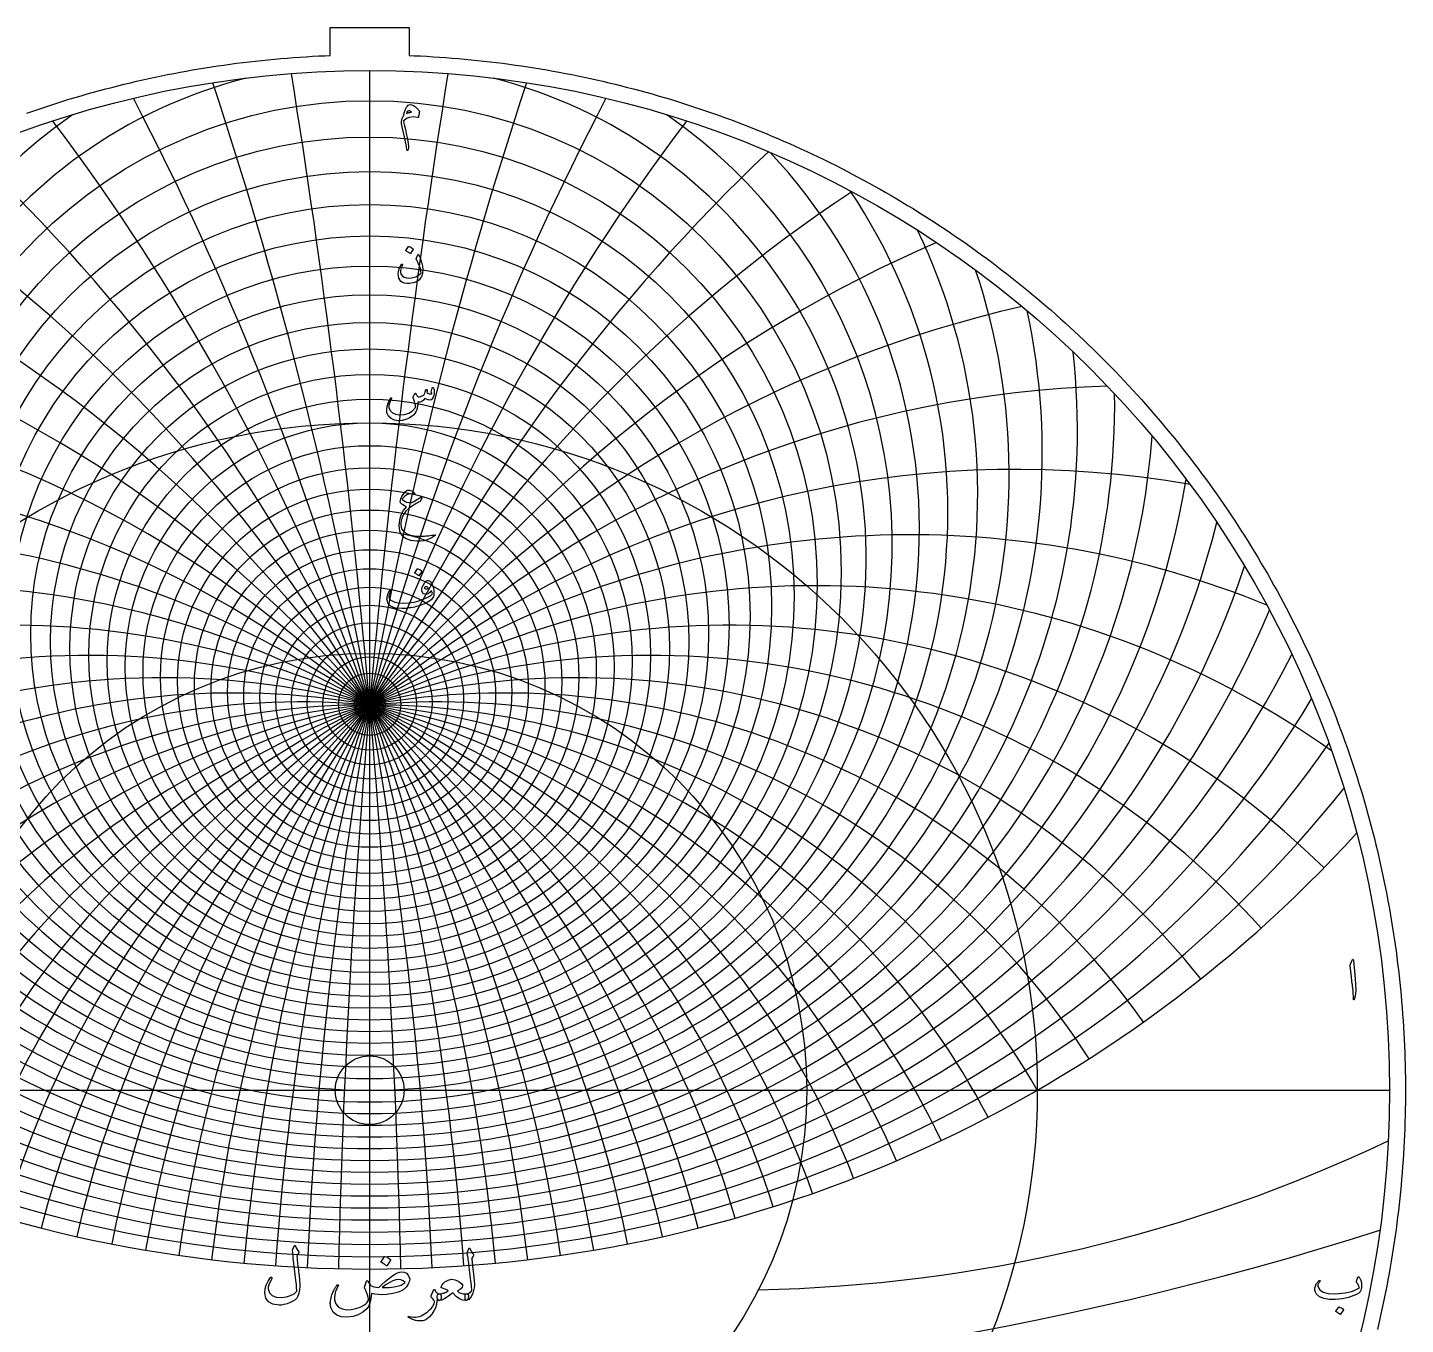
# Model space of a CAD drawing. Header units: millimetres. Extents: x -137 to 137, y -137 to 141.
# Drawn here: x -45.3 to 137.1, y -31 to 140.7 of the extents above; entities that cross this region are included whole.
import ezdxf

# ---------------------------------------------------------------- set-up
doc = ezdxf.new("R2010")
doc.units = ezdxf.units.MM
for name, color, linetype in [('CUT_INNER', 6, 'Continuous'), ('CUT_OUTER', 1, 'Continuous'), ('ENGRAVE', 7, 'Continuous'), ('ENGRAVE_FINE', 8, 'Continuous'), ('TEXT', 5, 'Continuous')]:
    doc.layers.add(name, color=color, linetype=linetype)

msp = doc.modelspace()

# ---------------------------------------------------------------- linework, layer by layer
at = {"layer": 'CUT_INNER'}
msp.add_circle((0, 0), 4.55, dxfattribs=at)
at = {"layer": 'CUT_OUTER'}
msp.add_lwpolyline([(-45.3947, 129.3667), (-44.6, 129.6428), (-43.8037, 129.914), (-43.0058, 130.1803), (-42.2062, 130.4417), (-41.405, 130.6983), (-40.6023, 130.9499), (-39.798, 131.1965), (-38.9923, 131.4382), (-38.185, 131.675), (-37.3764, 131.9068), (-36.5663, 132.1337), (-35.7549, 132.3556), (-34.9421, 132.5725), (-34.128, 132.7844), (-33.3126, 132.9913), (-32.4959, 133.1932), (-31.6781, 133.3901), (-30.859, 133.5819), (-30.0388, 133.7688), (-29.2174, 133.9506), (-28.395, 134.1273), (-27.5714, 134.299), (-26.7469, 134.4657), (-25.9213, 134.6272), (-25.0948, 134.7838), (-24.2673, 134.9352), (-23.4389, 135.0816), (-22.6096, 135.2228), (-21.7795, 135.359), (-20.9485, 135.4901), (-20.1167, 135.6161), (-19.2842, 135.737), (-18.451, 135.8528), (-17.6171, 135.9634), (-16.7825, 136.0689), (-15.9473, 136.1694), (-15.1115, 136.2646), (-14.2751, 136.3548), (-13.4381, 136.4398), (-12.6007, 136.5197), (-11.7628, 136.5945), (-10.9245, 136.6641), (-10.0857, 136.7285), (-9.2466, 136.7878), (-8.4071, 136.842), (-7.5673, 136.891), (-6.7272, 136.9349), (-5.8868, 136.9736), (-5.25, 136.999), (-5.25, 140.7), (5.25, 140.7), (5.25, 136.999), (5.8868, 136.9736), (6.7272, 136.9349), (7.5673, 136.891), (8.4071, 136.842), (9.2466, 136.7878), (10.0857, 136.7285), (10.9245, 136.6641), (11.7628, 136.5945), (12.6007, 136.5197), (13.4381, 136.4398), (14.2751, 136.3548), (15.1115, 136.2646), (15.9473, 136.1694), (16.7825, 136.0689), (17.6171, 135.9634), (18.451, 135.8528), (19.2842, 135.737), (20.1167, 135.6161), (20.9485, 135.4901), (21.7795, 135.359), (22.6096, 135.2228), (23.4389, 135.0816), (24.2673, 134.9352), (25.0948, 134.7838), (25.9213, 134.6272), (26.7469, 134.4657), (27.5714, 134.299), (28.395, 134.1273), (29.2174, 133.9506), (30.0388, 133.7688), (30.859, 133.5819), (31.6781, 133.3901), (32.4959, 133.1932), (33.3126, 132.9913), (34.128, 132.7844), (34.9421, 132.5725), (35.7549, 132.3556), (36.5663, 132.1337), (37.3764, 131.9068), (38.185, 131.675), (38.9923, 131.4382), (39.798, 131.1965), (40.6023, 130.9499), (41.405, 130.6983), (42.2062, 130.4417), (43.0058, 130.1803), (43.8037, 129.914), (44.6, 129.6428), (45.3947, 129.3667), (46.1876, 129.0857), (46.9788, 128.7999), (47.7682, 128.5092), (48.5558, 128.2137), (49.3416, 127.9133), (50.1255, 127.6082), (50.9076, 127.2982), (51.6877, 126.9834), (52.4659, 126.6639), (53.2421, 126.3396), (54.0163, 126.0105), (54.7885, 125.6767), (55.5586, 125.3382), (56.3266, 124.9949), (57.0925, 124.6469), (57.8562, 124.2943), (58.6178, 123.9369), (59.3772, 123.5749), (60.1343, 123.2083), (60.8891, 122.837), (61.6417, 122.4611), (62.392, 122.0805), (63.1399, 121.6954), (63.8854, 121.3057), (64.6285, 120.9114), (65.3692, 120.5126), (66.1074, 120.1092), (66.8431, 119.7013), (67.5763, 119.2889), (68.307, 118.872), (69.0351, 118.4507), (69.7606, 118.0249), (70.4835, 117.5946), (71.2037, 117.1599), (71.9212, 116.7208), (72.6361, 116.2773), (73.3482, 115.8294), (74.0575, 115.3772), (74.7641, 114.9206), (75.4678, 114.4597), (76.1687, 113.9945), (76.8667, 113.525), (77.5618, 113.0512), (78.254, 112.5732), (78.9433, 112.0909), (79.6296, 111.6044), (80.3129, 111.1137), (80.9932, 110.6188), (81.6704, 110.1198), (82.3445, 109.6166), (83.0156, 109.1092), (83.6835, 108.5978), (84.3483, 108.0823), (85.0098, 107.5627), (85.6682, 107.0391), (86.3234, 106.5114), (86.9753, 105.9797), (87.624, 105.4441), (88.2693, 104.9044), (88.9113, 104.3608), (89.55, 103.8133), (90.1853, 103.2619), (90.8172, 102.7066), (91.4457, 102.1474), (92.0707, 101.5844), (92.6923, 101.0176), (93.3104, 100.4469), (93.925, 99.8725), (94.536, 99.2943), (95.1435, 98.7123), (95.7474, 98.1267), (96.3477, 97.5374), (96.9443, 96.9443), (97.5374, 96.3477), (98.1267, 95.7474), (98.7123, 95.1435), (99.2943, 94.536), (99.8725, 93.925), (100.4469, 93.3104), (101.0176, 92.6923), (101.5844, 92.0707), (102.1474, 91.4457), (102.7066, 90.8172), (103.2619, 90.1853), (103.8133, 89.55), (104.3608, 88.9113), (104.9044, 88.2693), (105.4441, 87.624), (105.9797, 86.9753), (106.5114, 86.3234), (107.0391, 85.6682), (107.5627, 85.0098), (108.0823, 84.3483), (108.5978, 83.6835), (109.1092, 83.0156), (109.6166, 82.3445), (110.1198, 81.6704), (110.6188, 80.9932), (111.1137, 80.3129), (111.6044, 79.6296), (112.0909, 78.9433), (112.5732, 78.254), (113.0512, 77.5618), (113.525, 76.8667), (113.9945, 76.1687), (114.4597, 75.4678), (114.9206, 74.7641), (115.3772, 74.0575), (115.8294, 73.3482), (116.2773, 72.6361), (116.7208, 71.9212), (117.1599, 71.2037), (117.5946, 70.4835), (118.0249, 69.7606), (118.4507, 69.0351), (118.872, 68.307), (119.2889, 67.5763), (119.7013, 66.8431), (120.1092, 66.1074), (120.5126, 65.3692), (120.9114, 64.6285), (121.3057, 63.8854), (121.6954, 63.1399), (122.0805, 62.392), (122.4611, 61.6417), (122.837, 60.8891), (123.2083, 60.1343), (123.5749, 59.3772), (123.9369, 58.6178), (124.2943, 57.8562), (124.6469, 57.0925), (124.9949, 56.3266), (125.3382, 55.5586), (125.6767, 54.7885), (126.0105, 54.0163), (126.3396, 53.2421), (126.6639, 52.4659), (126.9834, 51.6877), (127.2982, 50.9076), (127.6082, 50.1255), (127.9133, 49.3416), (128.2137, 48.5558), (128.5092, 47.7682), (128.7999, 46.9788), (129.0857, 46.1876), (129.3667, 45.3947), (129.6428, 44.6), (129.914, 43.8037), (130.1803, 43.0058), (130.4417, 42.2062), (130.6983, 41.405), (130.9499, 40.6023), (131.1965, 39.798), (131.4382, 38.9923), (131.675, 38.185), (131.9068, 37.3764), (132.1337, 36.5663), (132.3556, 35.7549), (132.5725, 34.9421), (132.7844, 34.128), (132.9913, 33.3126), (133.1932, 32.4959), (133.3901, 31.6781), (133.5819, 30.859), (133.7688, 30.0388), (133.9506, 29.2174), (134.1273, 28.395), (134.299, 27.5714), (134.4657, 26.7469), (134.6272, 25.9213), (134.7838, 25.0948), (134.9352, 24.2673), (135.0816, 23.4389), (135.2228, 22.6096), (135.359, 21.7795), (135.4901, 20.9485), (135.6161, 20.1167), (135.737, 19.2842), (135.8528, 18.451), (135.9634, 17.6171), (136.0689, 16.7825), (136.1694, 15.9473), (136.2646, 15.1115), (136.3548, 14.2751), (136.4398, 13.4381), (136.5197, 12.6007), (136.5945, 11.7628), (136.6641, 10.9245), (136.7285, 10.0857), (136.7878, 9.2466), (136.842, 8.4071), (136.891, 7.5673), (136.9349, 6.7272), (136.9736, 5.8868), (137.0071, 5.0463), (137.0355, 4.2055), (137.0587, 3.3646), (137.0768, 2.5236), (137.0897, 1.6824), (137.0974, 0.8412), (137.1, 0), (137.0974, -0.8412), (137.0897, -1.6824), (137.0768, -2.5236), (137.0587, -3.3646), (137.0355, -4.2055), (137.0071, -5.0463), (136.9736, -5.8868), (136.9349, -6.7272), (136.891, -7.5673), (136.842, -8.4071), (136.7878, -9.2466), (136.7285, -10.0857), (136.6641, -10.9245), (136.5945, -11.7628), (136.5197, -12.6007), (136.4398, -13.4381), (136.3548, -14.2751), (136.2646, -15.1115), (136.1694, -15.9473), (136.0689, -16.7825), (135.9634, -17.6171), (135.8528, -18.451), (135.737, -19.2842), (135.6161, -20.1167), (135.4901, -20.9485), (135.359, -21.7795), (135.2228, -22.6096), (135.0816, -23.4389), (134.9352, -24.2673), (134.7838, -25.0948), (134.6272, -25.9213), (134.4657, -26.7469), (134.299, -27.5714), (134.1273, -28.395), (133.9506, -29.2174), (133.7688, -30.0388), (133.5819, -30.859), (133.3901, -31.6781)], dxfattribs=at)
at = {"layer": 'ENGRAVE'}
for points in [[(0, -135), (0, 135)], [(-135, 0), (135, 0)]]:
    msp.add_lwpolyline(points, dxfattribs=at)
for centre, radius in [((0, 0), 135), ((0, 66.9681), 59.2367), ((0, 60.4483), 44.8664), ((0, 0), 88.3696), ((0, 56.0241), 32.3455), ((0, 53.1574), 20.9935), ((0, 51.5422), 10.3348), ((0, 0), 57.8458), ((0, 51.0202), 1.8)]:
    msp.add_circle(centre, radius, dxfattribs=at)
for centre, radius, start, end in [((0, 76.5303), 76.5303, 146.229962, 33.770038), ((0, 90.8889), 98.6202, 179.238504, 0.761496), ((0, 113.6057), 129.1877, 202.791535, 337.208465), ((0, -51.0202), 102.0404, 30, 150), ((0, -51.0202), 102.0404, 30, 150), ((0, 153.0606), 176.7391, 222.338487, 317.661513), ((47.3805, 176.8265), 203.2774, 271.151349, 295.481604)]:
    msp.add_arc(centre, radius, start, end, dxfattribs=at)
at = {"layer": 'ENGRAVE_FINE'}
for centre, radius in [((0, 68.5963), 62.4169), ((0, 65.4591), 56.1711), ((0, 64.0604), 53.21), ((0, 62.7637), 50.3442), ((0, 61.5618), 47.5655), ((0, 59.4174), 42.2401), ((0, 58.4639), 39.6804), ((0, 57.5832), 37.1815), ((0, 56.7712), 34.7382), ((0, 55.3385), 29.999), ((0, 54.7116), 27.6943), ((0, 54.1407), 25.4277), ((0, 53.6233), 23.1952), ((0, 52.7411), 18.8192), ((0, 52.3727), 16.6691), ((0, 52.051), 14.5403), ((0, 51.7745), 12.4298), ((0, 51.3534), 8.2527), ((0, 51.2072), 6.1807), ((0, 51.1032), 4.1163), ((0, 51.0409), 2.0569)]:
    msp.add_circle(centre, radius, dxfattribs=at)
for centre, radius, start, end in [((0, 70.3542), 65.723, 104.436571, 75.563429), ((-578.6998, -51.0202), 587.6272, 2.6858226, 18.2901366), ((-578.6998, -51.0202), 587.6272, 2.6858226, 18.2901366), ((-1166.327, -51.0202), 1170.7822, 1.3405357, 9.1224998), ((-1166.327, -51.0202), 1170.7822, 1.3405357, 9.1224998), ((578.6998, -51.0202), 587.6272, 161.7098634, 177.3141774), ((578.6998, -51.0202), 587.6272, 161.7098634, 177.3141774), ((1166.327, -51.0202), 1170.7822, 170.8775002, 178.6594643), ((1166.327, -51.0202), 1170.7822, 170.8775002, 178.6594643), ((-380.8199, -51.0202), 394.2538, 4.040677, 27.549581), ((-380.8199, -51.0202), 394.2538, 4.040677, 27.549581), ((380.8199, -51.0202), 394.2538, 152.450419, 175.959323), ((380.8199, -51.0202), 394.2538, 152.450419, 175.959323), ((0, 72.2534), 69.1675, 124.671424, 55.328576), ((-280.3537, -51.0202), 298.3461, 5.410047, 36.950622), ((-280.3537, -51.0202), 298.3461, 5.410047, 36.950622), ((280.3537, -51.0202), 298.3461, 143.049378, 174.589953), ((280.3537, -51.0202), 298.3461, 143.049378, 174.589953), ((0, 74.3071), 72.7646, 136.755025, 43.244975), ((-218.8263, -51.0202), 241.4481, 6.799082, 46.547844), ((-218.8263, -51.0202), 241.4481, 6.799082, 46.547844), ((218.8263, -51.0202), 241.4481, 133.452156, 173.200918), ((218.8263, -51.0202), 241.4481, 133.452156, 173.200918), ((-176.7391, -51.0202), 204.0808, 8.213211, 56.402398), ((-176.7391, -51.0202), 204.0808, 8.213211, 56.402398), ((176.7391, -51.0202), 204.0808, 123.597602, 171.786789), ((176.7391, -51.0202), 204.0808, 123.597602, 171.786789), ((0, 78.9402), 80.4827, 154.271854, 25.728146), ((-145.7288, -51.0202), 177.902, 9.658225, 66.583799), ((-145.7288, -51.0202), 177.902, 9.658225, 66.583799), ((145.7288, -51.0202), 177.902, 113.416201, 170.341775), ((145.7288, -51.0202), 177.902, 113.416201, 170.341775), ((0, 81.5565), 84.6425, 161.375733, 18.624267), ((0, 84.4019), 89.0331, 167.806282, 12.193718), ((-121.607, -51.0202), 158.7467, 11.140372, 77.171494), ((-121.607, -51.0202), 158.7467, 11.140372, 77.171494), ((121.607, -51.0202), 158.7467, 102.828506, 168.859628), ((121.607, -51.0202), 158.7467, 102.828506, 168.859628), ((0, 87.5025), 93.6819, 173.724864, 6.275136), ((-102.0404, -51.0202), 144.3069, 12.666469, 88.255629), ((-102.0404, -51.0202), 144.3069, 12.666469, 88.255629), ((102.0404, -51.0202), 144.3069, 91.744371, 167.333531), ((102.0404, -51.0202), 144.3069, 91.744371, 167.333531), ((0, 94.5966), 103.8847, 184.422486, 355.577514), ((-85.6221, -51.0202), 133.2043, 14.244026, 99.935714), ((-85.6221, -51.0202), 133.2043, 14.244026, 99.935714), ((85.6221, -51.0202), 133.2043, 80.064286, 165.755974), ((85.6221, -51.0202), 133.2043, 80.064286, 165.755974), ((0, 98.6676), 109.518, 189.332121, 350.667879), ((0, 103.1514), 115.5709, 194.009431, 345.990569), ((-71.4495, -51.0202), 124.5683, 15.881395, 112.31457), ((-71.4495, -51.0202), 124.5683, 15.881395, 112.31457), ((71.4495, -51.0202), 124.5683, 67.68543, 164.118605), ((71.4495, -51.0202), 124.5683, 67.68543, 164.118605), ((0, 108.1071), 122.1035, 198.487195, 341.512805), ((-58.913, -51.0202), 117.8261, 17.587954, 125.482575), ((-58.913, -51.0202), 117.8261, 17.587954, 125.482575), ((58.913, -51.0202), 117.8261, 54.517425, 162.412046), ((58.913, -51.0202), 117.8261, 54.517425, 162.412046), ((-47.5822, -51.0202), 112.5891, 19.374317, 134.377147), ((-47.5822, -51.0202), 112.5891, 19.374317, 134.377147), ((47.5822, -51.0202), 112.5891, 45.622853, 160.625683), ((47.5822, -51.0202), 112.5891, 45.622853, 160.625683), ((0, 119.7333), 136.9106, 206.943641, 333.056359), ((-37.1397, -51.0202), 108.5891, 21.252599, 138.119191), ((-37.1397, -51.0202), 108.5891, 21.252599, 138.119191), ((37.1397, -51.0202), 108.5891, 41.880809, 158.747401), ((37.1397, -51.0202), 108.5891, 41.880809, 158.747401), ((-27.3416, -51.0202), 105.64, 23.236738, 141.501782), ((-27.3416, -51.0202), 105.64, 23.236738, 141.501782), ((27.3416, -51.0202), 105.64, 38.498218, 156.763262), ((27.3416, -51.0202), 105.64, 38.498218, 156.763262), ((0, 126.595), 145.3786, 210.960954, 329.039046), ((-17.9925, -51.0202), 103.6145, 25.342886, 144.580376), ((-17.9925, -51.0202), 103.6145, 25.342886, 144.580376), ((-8.9274, -51.0202), 102.4302, 27.58991, 147.400552), ((-8.9274, -51.0202), 102.4302, 27.58991, 147.400552), ((8.9274, -51.0202), 102.4302, 32.599448, 152.41009), ((8.9274, -51.0202), 102.4302, 32.599448, 152.41009), ((17.9925, -51.0202), 103.6145, 35.419624, 154.657114), ((17.9925, -51.0202), 103.6145, 35.419624, 154.657114), ((0, 134.3211), 154.7228, 214.858011, 325.141989), ((0, 143.0742), 165.1072, 218.647053, 321.352947), ((0, 400.7178), 440.0625, 252.309853, 287.690147)]:
    msp.add_arc(centre, radius, start, end, dxfattribs=at)
at = {"layer": 'TEXT'}
for points in [[(4.5145, 129.0693), (4.5342, 129.1852), (4.5572, 129.3007), (4.5832, 129.4157), (4.6125, 129.5302), (4.6458, 129.6434), (4.6842, 129.7543), (4.7275, 129.863), (4.7758, 129.9693), (4.8829, 130.1621), (4.9935, 130.3123), (5.1079, 130.4198), (5.2258, 130.4847), (5.4054, 130.516), (5.6032, 130.4792), (5.8192, 130.3744), (6.0532, 130.2016), (6.1176, 130.1463), (6.1802, 130.0891), (6.241, 130.0301), (6.3, 129.9693), (6.3576, 129.9067), (6.4143, 129.8423), (6.4701, 129.7761), (6.525, 129.7081), (6.5531, 129.6686), (6.5722, 129.63), (6.5822, 129.5924), (6.5831, 129.5556), (6.5586, 129.4075), (6.5359, 129.2753), (6.515, 129.1589), (6.496, 129.0585), (6.4792, 128.9752), (6.4651, 128.9106), (6.4538, 128.8645), (6.4452, 128.8371), (6.4238, 128.8035), (6.3962, 128.7826), (6.3621, 128.7745), (6.3218, 128.779), (5.7597, 128.858), (5.2712, 128.8117), (4.8561, 128.6402), (4.5145, 128.3435), (4.4905, 128.3072), (4.4764, 128.271), (4.4723, 128.2347), (4.4782, 128.1984), (4.6061, 127.7094), (4.7286, 127.2004), (4.8457, 126.6715), (4.9573, 126.1226), (5.0834, 125.3841), (5.1351, 124.8524), (5.1124, 124.5276), (5.0153, 124.4097), (4.9759, 124.4187), (4.9446, 124.4532), (4.9214, 124.5131), (4.9065, 124.5984), (4.8888, 124.7762), (4.8647, 124.9613), (4.8343, 125.1536), (4.7976, 125.3532), (4.7554, 125.5596), (4.7087, 125.7724), (4.6574, 125.9915), (4.6016, 126.2169), (4.4152, 126.9731), (4.2913, 127.5724), (4.2301, 128.0147), (4.2315, 128.3), (4.2521, 128.4327), (4.2777, 128.5549), (4.3083, 128.6667), (4.344, 128.7681), (4.3832, 128.8591), (4.4247, 128.9396), (4.4685, 129.0097), (4.5145, 129.0693)], [(4.8919, 129.3379), (4.9591, 129.3658), (5.0298, 129.3914), (5.1042, 129.4148), (5.1823, 129.4359), (5.2635, 129.4547), (5.3474, 129.4713), (5.434, 129.4855), (5.5234, 129.4976), (5.3977, 129.5933), (5.2893, 129.6554), (5.1981, 129.684), (5.1242, 129.679), (5.0362, 129.6359), (4.9681, 129.5647), (4.9201, 129.4654), (4.8919, 129.3379)], [(5.1605, 111.6922), (5.1696, 111.7012), (5.1823, 111.7067), (5.1986, 111.7085), (5.2185, 111.7067), (5.3596, 111.6495), (5.4925, 111.5797), (5.6173, 111.4971), (5.7339, 111.4018), (5.7452, 111.3873), (5.7502, 111.3728), (5.7488, 111.3583), (5.7411, 111.3438), (5.4, 110.7922), (5.3873, 110.779), (5.371, 110.7758), (5.351, 110.7826), (5.3274, 110.7994), (5.307, 110.8139), (5.2748, 110.8357), (5.2308, 110.8648), (5.175, 110.901), (5.1065, 110.9446), (5.0244, 110.9954), (4.9287, 111.0535), (4.8194, 111.1188), (4.8048, 111.1297), (4.7976, 111.1406), (4.7976, 111.1514), (4.8048, 111.1623)], [(6.5032, 110.6035), (6.564, 110.481), (6.623, 110.3531), (6.6801, 110.2197), (6.7355, 110.0809), (6.7881, 109.9357), (6.8371, 109.7833), (6.8825, 109.6236), (6.9242, 109.4567), (6.96, 109.2904), (6.9877, 109.1255), (7.0072, 108.962), (7.0185, 108.7998), (7.0217, 108.6386), (7.0167, 108.4778), (7.0036, 108.3174), (6.9823, 108.1575), (6.9469, 107.9897), (6.8988, 107.8345), (6.838, 107.6921), (6.7645, 107.5623), (6.5146, 107.267), (6.1857, 107.0416), (5.7779, 106.886), (5.2911, 106.8002), (4.9391, 106.7916), (4.6306, 106.8383), (4.3657, 106.9404), (4.1444, 107.0978), (3.9779, 107.3001), (3.8631, 107.5369), (3.8001, 107.8082), (3.7887, 108.1139), (3.83, 108.4378), (3.9175, 108.749), (4.0514, 109.0475), (4.2315, 109.3333), (4.26, 109.366), (4.2877, 109.3841), (4.3145, 109.3877), (4.3403, 109.3768), (4.3644, 109.3542), (4.3712, 109.3224), (4.3607, 109.2816), (4.3331, 109.2317), (4.1534, 108.872), (4.0645, 108.5476), (4.0663, 108.2587), (4.1589, 108.0051), (4.3281, 107.8018), (4.5671, 107.6567), (4.8761, 107.5696), (5.2548, 107.5406), (5.7126, 107.5855), (6.1204, 107.7057), (6.4783, 107.9012), (6.7863, 108.172), (6.7926, 108.1815), (6.7972, 108.1956), (6.7999, 108.2142), (6.8008, 108.2373), (6.7904, 108.4192), (6.7518, 108.6311), (6.6851, 108.8729), (6.5903, 109.1446), (6.5368, 109.2814), (6.4851, 109.4086), (6.4352, 109.5263), (6.3871, 109.6345), (6.3404, 109.7327), (6.2946, 109.8205), (6.2496, 109.8978), (6.2056, 109.9648), (6.1848, 109.9997), (6.173, 110.0319), (6.1703, 110.0614), (6.1766, 110.0881), (6.3944, 110.6252), (6.4148, 110.6565), (6.4397, 110.6633), (6.4692, 110.6456), (6.5032, 110.6035)], [(8.2815, 92.9542), (8.2942, 92.986), (8.3105, 93.0087), (8.3304, 93.0223), (8.354, 93.0268), (8.3844, 93.0232), (8.4103, 93.0123), (8.4316, 92.9942), (8.4484, 92.9688), (8.4897, 92.878), (8.5192, 92.7655), (8.5368, 92.6313), (8.5427, 92.4752), (8.5269, 92.2203), (8.4792, 91.978), (8.3998, 91.7485), (8.2887, 91.5317), (8.2506, 91.4795), (8.2089, 91.4391), (8.1635, 91.4105), (8.1145, 91.3938), (7.9371, 91.3824), (7.7462, 91.4137), (7.5416, 91.4877), (7.3234, 91.6042), (7.1397, 91.3525), (6.9224, 91.1851), (6.6715, 91.1021), (6.3871, 91.1034), (6.3778, 90.9503), (6.3644, 90.8031), (6.347, 90.6618), (6.3254, 90.5264), (6.2998, 90.396), (6.2701, 90.2697), (6.2363, 90.1474), (6.1984, 90.0292), (6.1104, 89.816), (5.9915, 89.6192), (5.8418, 89.4386), (5.6613, 89.2744), (5.239, 88.9932), (4.7921, 88.7954), (4.3208, 88.6811), (3.825, 88.6502), (3.2666, 88.726), (2.8252, 88.9242), (2.5009, 89.2449), (2.2935, 89.6881), (2.2654, 89.8478), (2.2609, 90.0365), (2.2799, 90.2542), (2.3226, 90.501), (2.3911, 90.7714), (2.4877, 91.0526), (2.6124, 91.3448), (2.7653, 91.6478), (2.7776, 91.6668), (2.7925, 91.6805), (2.8102, 91.6886), (2.8306, 91.6913), (2.8511, 91.6895), (2.8688, 91.6841), (2.8837, 91.675), (2.896, 91.6623), (2.9041, 91.6437), (2.9069, 91.6242), (2.9041, 91.6038), (2.896, 91.5825), (2.7018, 91.1792), (2.5766, 90.8476), (2.5204, 90.5877), (2.5331, 90.3994), (2.7163, 89.9843), (3.0048, 89.6827), (3.3986, 89.4944), (3.8976, 89.4196), (4.5953, 89.464), (5.1859, 89.6409), (5.6695, 89.9503), (6.046, 90.3922), (6.0446, 90.6834), (5.997, 90.9909), (5.9031, 91.3148), (5.7629, 91.6551), (5.7452, 91.6895), (5.7357, 91.7204), (5.7343, 91.7476), (5.7411, 91.7712), (5.7801, 91.8522), (5.8173, 91.9281), (5.8527, 91.9991), (5.8863, 92.0651), (5.918, 92.1252), (5.948, 92.1785), (5.9761, 92.225), (6.0024, 92.2647), (6.0174, 92.2815), (6.0333, 92.2883), (6.0501, 92.2851), (6.0677, 92.272), (6.0768, 92.262), (6.0895, 92.2466), (6.1058, 92.2257), (6.1258, 92.1994), (6.1485, 92.1677), (6.173, 92.1305), (6.1993, 92.0878), (6.2274, 92.0397), (6.2846, 91.9472), (6.3327, 91.8801), (6.3717, 91.8383), (6.4016, 91.822), (6.5903, 91.8061), (6.779, 91.8383), (6.9677, 91.9186), (7.1565, 92.047), (7.2249, 92.1323), (7.2925, 92.272), (7.3592, 92.4661), (7.425, 92.7147), (7.4314, 92.7383), (7.4431, 92.7583), (7.4604, 92.7746), (7.4831, 92.7873), (7.5044, 92.7955), (7.5248, 92.7982), (7.5443, 92.7955), (7.5629, 92.7873), (7.5906, 92.7419), (7.601, 92.6567), (7.5942, 92.5315), (7.5702, 92.3663), (7.7167, 92.2765), (7.8732, 92.2176), (8.0397, 92.1894), (8.2161, 92.1922), (8.2139, 92.2452), (8.2071, 92.2883), (8.1957, 92.3214), (8.1798, 92.3446), (8.1617, 92.3663), (8.1508, 92.3881), (8.1472, 92.4099), (8.1508, 92.4317)], [(5.0153, 79.4323), (5.1292, 79.4632), (5.253, 79.4614), (5.3868, 79.4269), (5.5306, 79.3597), (5.6039, 79.316), (5.6713, 79.2717), (5.7327, 79.2271), (5.7883, 79.1819), (5.838, 79.1368), (5.8818, 79.0921), (5.9196, 79.0479), (5.9516, 79.0041), (5.9729, 78.9615), (5.9643, 78.9351), (5.9258, 78.9252), (5.8573, 78.9315), (5.4231, 78.9606), (5.0208, 78.8662), (4.6502, 78.6485), (4.3113, 78.3073), (4.3018, 78.2851), (4.3022, 78.262), (4.3127, 78.2379), (4.3331, 78.213), (4.598, 78.0143), (4.8847, 77.8827), (5.1931, 77.8183), (5.5234, 77.821), (5.5828, 77.8328), (5.6595, 77.861), (5.7534, 77.9054), (5.8645, 77.9662), (6.0668, 78.0896), (6.2456, 78.1985), (6.4007, 78.2928), (6.5323, 78.3726), (6.6402, 78.438), (6.7246, 78.4888), (6.7854, 78.5251), (6.8226, 78.5468), (6.8757, 78.5636), (6.9042, 78.5487), (6.9083, 78.5019), (6.8879, 78.4235), (6.8094, 78.2175), (6.7409, 78.0642), (6.6824, 77.9635), (6.6339, 77.9154), (6.4844, 77.8444), (6.3263, 77.7621), (6.1596, 77.6684), (5.9843, 77.5634), (5.8003, 77.447), (5.6078, 77.3193), (5.4066, 77.1803), (5.1968, 77.0299), (4.7758, 76.6566), (4.4565, 76.2188), (4.2387, 75.7166), (4.1226, 75.1501), (4.1171, 74.8416), (4.1661, 74.5549), (4.2696, 74.29), (4.4274, 74.0468), (4.8216, 73.7211), (5.4018, 73.4989), (6.168, 73.38), (7.1202, 73.3646), (7.2674, 73.3737), (7.4259, 73.3864), (7.5958, 73.4027), (7.777, 73.4226), (7.9691, 73.4467), (8.1717, 73.4753), (8.3847, 73.5084), (8.6081, 73.546), (8.6466, 73.5501), (8.6752, 73.5478), (8.6938, 73.5392), (8.7024, 73.5243), (8.6666, 73.4508), (8.5228, 73.3392), (8.271, 73.1895), (7.9113, 73.0017), (7.6926, 72.8987), (7.5012, 72.822), (7.337, 72.7717), (7.2, 72.7476), (6.6901, 72.7095), (6.2274, 72.7041), (5.8119, 72.7313), (5.4435, 72.7912), (4.7486, 73.0502), (4.2605, 73.4644), (3.9792, 74.0337), (3.9048, 74.7581), (3.9874, 75.5189), (4.177, 76.1898), (4.4737, 76.7709), (4.8774, 77.2622), (4.6152, 77.3792), (4.402, 77.4981), (4.2378, 77.6187), (4.1226, 77.7412), (4.0913, 77.7906), (4.07, 77.8446), (4.0586, 77.9031), (4.0573, 77.9662), (4.0822, 78.1359), (4.1208, 78.2964), (4.1729, 78.448), (4.2387, 78.5904), (4.4124, 78.8771), (4.5998, 79.113), (4.8008, 79.2981), (5.0153, 79.4323)], [(7.6101, 67.4851), (7.7548, 67.4955), (7.8986, 67.4397), (8.0415, 67.3177), (8.1835, 67.1295), (8.31, 66.8845), (8.4067, 66.5924), (8.4733, 66.253), (8.5101, 65.8666), (8.5142, 65.7264), (8.5046, 65.5962), (8.4815, 65.476), (8.4448, 65.3657), (8.315, 65.1457), (8.1218, 64.9357), (7.865, 64.7357), (7.5448, 64.5456), (7.364, 64.4574), (7.1773, 64.3741), (6.9848, 64.2959), (6.7863, 64.2226), (6.5815, 64.1543), (6.3699, 64.0911), (6.1514, 64.0328), (5.9262, 63.9795), (5.7001, 63.9316), (5.4789, 63.8896), (5.2628, 63.8536), (5.0516, 63.8234), (4.845, 63.7996), (4.6424, 63.7826), (4.444, 63.7724), (4.2496, 63.769), (3.439, 63.8348), (2.8433, 64.0466), (2.4628, 64.4045), (2.2972, 64.9085), (2.2922, 65.0255), (2.299, 65.1589), (2.3176, 65.3086), (2.348, 65.4746), (2.3974, 65.657), (2.4659, 65.8339), (2.5535, 66.0054), (2.6601, 66.1714), (2.676, 66.1904), (2.6946, 66.2041), (2.7159, 66.2122), (2.7399, 66.2149), (2.7631, 66.2118), (2.7817, 66.2022), (2.7957, 66.1864), (2.8052, 66.1641), (2.8098, 66.1396), (2.8089, 66.117), (2.8025, 66.0961), (2.7907, 66.077), (2.5948, 65.6915), (2.5294, 65.3621), (2.5948, 65.089), (2.7907, 64.8722), (3.223, 64.6463), (3.7651, 64.5129), (4.417, 64.4721), (5.1786, 64.5238), (5.5127, 64.5719), (5.8473, 64.6363), (6.1823, 64.7171), (6.5177, 64.8141), (6.8532, 64.9275), (7.1882, 65.0573), (7.5228, 65.2033), (7.8569, 65.3657), (8.0347, 65.4678), (8.169, 65.578), (8.2597, 65.6964), (8.3069, 65.823), (8.2815, 65.9101), (8.2415, 65.9899), (8.1871, 66.0625), (8.1181, 66.1278), (8.11, 66.131), (8.1, 66.126), (8.0882, 66.1129), (8.0746, 66.0916), (7.9703, 65.9237), (7.8532, 65.7976), (7.7235, 65.7132), (7.581, 65.6706), (7.3207, 65.667), (7.1202, 65.7432), (6.9795, 65.8992), (6.8988, 66.1351), (6.9002, 66.3433), (6.9696, 66.5978), (7.107, 66.8986), (7.3125, 67.2456), (7.3774, 67.3313), (7.4486, 67.3998), (7.5262, 67.4511), (7.6101, 67.4851)], [(6.3254, 69.0383), (6.3345, 69.0474), (6.3472, 69.0528), (6.3635, 69.0547), (6.3835, 69.0528), (6.5245, 68.9957), (6.6575, 68.9258), (6.7822, 68.8433), (6.8988, 68.748), (6.9101, 68.7335), (6.9151, 68.719), (6.9138, 68.7045), (6.906, 68.6899), (6.5649, 68.1383), (6.5522, 68.1252), (6.5359, 68.122), (6.5159, 68.1288), (6.4923, 68.1456), (6.4719, 68.1601), (6.4397, 68.1819), (6.3957, 68.2109), (6.3399, 68.2472), (6.2714, 68.2907), (6.1893, 68.3416), (6.0936, 68.3996), (5.9843, 68.4649), (5.9698, 68.4758), (5.9625, 68.4867), (5.9625, 68.4976), (5.9698, 68.5085)], [(7.6899, 66.4617), (7.7167, 66.4944), (7.7244, 66.527), (7.7131, 66.5597), (7.6827, 66.5924), (7.5593, 66.6713), (7.4504, 66.6903), (7.356, 66.6495), (7.2762, 66.5488), (7.2658, 66.518), (7.2635, 66.4907), (7.2694, 66.4672), (7.2835, 66.4472), (7.3851, 66.3828), (7.4867, 66.3637), (7.5883, 66.39), (7.6899, 66.4617)], [(130.0072, 17.1555), (130.0812, 17.2987), (130.1407, 17.349), (130.1857, 17.3064), (130.2162, 17.171), (130.3943, 15.2742), (130.5002, 14.11), (130.5239, 13.18), (130.4654, 12.4842), (130.3246, 12.0226), (130.2989, 11.9848), (130.2762, 11.9645), (130.2564, 11.9616), (130.2394, 11.9761), (130.2259, 11.9989), (130.2162, 12.0284), (130.2104, 12.0647), (130.2085, 12.1077), (130.2085, 12.4431), (130.193, 12.7987), (130.162, 13.1747), (130.1156, 13.571), (130.1054, 13.6745), (130.0749, 13.9542), (130.0241, 14.41), (129.953, 15.0419), (129.7827, 16.4432), (129.7788, 16.5177), (129.7827, 16.5864), (129.7943, 16.6494), (129.8136, 16.7064)], [(-9.9919, -20.6306), (-9.975, -20.601), (-9.9532, -20.5798), (-9.9266, -20.5671), (-9.8952, -20.5629), (-9.8637, -20.5683), (-9.8371, -20.5846), (-9.8153, -20.6119), (-9.7984, -20.65), (-9.7083, -20.8719), (-9.6121, -21.0637), (-9.5099, -21.2252), (-9.4016, -21.3564), (-9.3696, -21.4036), (-9.3605, -21.458), (-9.3744, -21.5197), (-9.4113, -21.5887), (-9.4349, -21.6219), (-9.4573, -21.654), (-9.4784, -21.6848), (-9.4984, -21.7145), (-9.5171, -21.7423), (-9.5347, -21.7677), (-9.551, -21.7907), (-9.5661, -21.8112), (-9.5915, -21.8487), (-9.6097, -21.8935), (-9.6206, -21.9455), (-9.6242, -22.0048), (-9.6127, -22.172), (-9.5976, -22.3544), (-9.5788, -22.5519), (-9.5565, -22.7645), (-9.531, -22.9922), (-9.5032, -23.235), (-9.473, -23.493), (-9.4403, -23.7661), (-9.4037, -24.0386), (-9.3714, -24.2947), (-9.3432, -24.5345), (-9.3194, -24.758), (-9.2991, -24.9658), (-9.2819, -25.1584), (-9.2676, -25.3359), (-9.2565, -25.4983), (-9.2437, -25.9792), (-9.2831, -26.4346), (-9.3744, -26.8647), (-9.5177, -27.2693), (-9.6575, -27.507), (-9.8734, -27.7266), (-10.1655, -27.928), (-10.5339, -28.1112), (-10.9331, -28.2631), (-11.3081, -28.3701), (-11.6589, -28.4324), (-11.9855, -28.45), (-12.8032, -28.3375), (-13.3887, -28.029), (-13.7419, -27.5246), (-13.8629, -26.8242), (-13.8206, -26.3022), (-13.6839, -25.7911), (-13.4528, -25.2909), (-13.1274, -24.8016), (-13.1026, -24.7731), (-13.0766, -24.7556), (-13.0494, -24.7489), (-13.021, -24.7532), (-12.9907, -24.7647), (-12.9677, -24.7798), (-12.952, -24.7985), (-12.9435, -24.8209), (-12.9375, -24.8542), (-12.9387, -24.8862), (-12.9472, -24.9171), (-12.9629, -24.9467), (-13.1849, -25.3792), (-13.3379, -25.7475), (-13.422, -26.0518), (-13.4371, -26.2919), (-13.2756, -26.809), (-12.9266, -27.1701), (-12.3901, -27.3752), (-11.6661, -27.4242), (-11.0135, -27.3534), (-10.4589, -27.1895), (-10.0022, -26.9324), (-9.6435, -26.5822), (-9.6511, -26.4132), (-9.6641, -26.2157), (-9.6826, -25.9898), (-9.7065, -25.7354), (-9.7364, -25.4521), (-9.773, -25.1391), (-9.8162, -24.7964), (-9.8661, -24.4242), (-9.9133, -24.0401), (-9.9581, -23.6621), (-10.0004, -23.2901), (-10.0403, -22.9242), (-10.0772, -22.5643), (-10.1105, -22.2104), (-10.1401, -21.8627), (-10.1661, -21.5209), (-10.2048, -21.1919), (-10.203, -21.1544), (-10.1976, -21.1193), (-10.1885, -21.0867), (-10.1758, -21.0564)], [(12.9339, -21.4435), (12.9992, -21.2856), (13.05, -21.1604), (13.0863, -21.0679), (13.1081, -21.008), (13.125, -20.9699), (13.1468, -20.9427), (13.1734, -20.9264), (13.2048, -20.9209), (13.2405, -20.927), (13.2702, -20.9451), (13.2938, -20.9754), (13.3113, -21.0177), (13.3917, -21.2252), (13.4879, -21.4121), (13.5998, -21.5784), (13.7274, -21.7242), (13.7631, -21.7707), (13.7734, -21.8233), (13.7583, -21.882), (13.7177, -21.9467), (13.5048, -22.2467), (13.5194, -22.381), (13.5339, -22.5129), (13.5484, -22.6423), (13.5629, -22.7693), (13.5774, -22.8939), (13.5919, -23.0161), (13.6065, -23.1358), (13.621, -23.2532), (13.7546, -24.3395), (13.8363, -25.1887), (13.8659, -25.8008), (13.8435, -26.1758), (13.6609, -26.8562), (13.4226, -27.3588), (13.1286, -27.6836), (12.779, -27.8306), (12.7694, -27.8306), (12.7597, -27.8306), (12.75, -27.8306), (12.7403, -27.8306), (12.6829, -27.7762), (12.646, -27.6516), (12.6296, -27.4568), (12.6339, -27.1919), (12.6429, -27.0939), (12.6702, -27.0225), (12.7155, -26.9778), (12.779, -26.9596), (13.0246, -26.9106), (13.229, -26.8217), (13.3923, -26.6929), (13.5145, -26.5242), (13.5064, -26.3215), (13.4915, -26.0911), (13.4701, -25.8328), (13.4419, -25.5467), (13.4078, -25.234), (13.3681, -24.8959), (13.3231, -24.5324), (13.2726, -24.1435), (13.226, -23.7612), (13.1831, -23.4177), (13.1438, -23.1129), (13.1081, -22.8467), (13.0772, -22.6193), (13.0524, -22.4306), (13.0337, -22.2806), (13.021, -22.1693), (12.9242, -21.6177), (12.9212, -21.5633), (12.9218, -21.5161), (12.926, -21.4762), (12.9339, -21.4435)], [(1.979, -22.0145), (1.9911, -22.0024), (2.0081, -21.9951), (2.0298, -21.9927), (2.0565, -21.9951), (2.2446, -22.0713), (2.4218, -22.1645), (2.5881, -22.2746), (2.7435, -22.4016), (2.7587, -22.4209), (2.7653, -22.4403), (2.7635, -22.4596), (2.7532, -22.479), (2.2984, -23.2145), (2.2815, -23.232), (2.2597, -23.2362), (2.2331, -23.2272), (2.2016, -23.2048), (2.1744, -23.1854), (2.1315, -23.1564), (2.0728, -23.1177), (1.9984, -23.0693), (1.9071, -23.0112), (1.7976, -22.9435), (1.67, -22.8661), (1.5242, -22.779), (1.5048, -22.7645), (1.4952, -22.75), (1.4952, -22.7354), (1.5048, -22.7209)], [(4.2435, -24.0274), (4.581, -24.077), (4.8677, -24.2354), (5.1036, -24.5028), (5.2887, -24.879), (5.3093, -25.0229), (5.2935, -25.1838), (5.2415, -25.3617), (5.1532, -25.5564), (5.0516, -25.7439), (4.9597, -25.9), (4.8774, -26.0246), (4.8048, -26.1177), (4.3815, -26.4661), (3.8081, -26.7371), (3.0847, -26.9306), (2.2113, -27.0467), (1.6857, -27.0721), (1.1831, -27.0612), (0.7034, -27.0141), (0.2468, -26.9306), (0.1391, -27.6401), (0, -28.2104), (-0.1706, -28.6417), (-0.3726, -28.9338), (-0.9024, -29.3844), (-1.5048, -29.7201), (-2.1798, -29.9409), (-2.9274, -30.0467), (-3.7143, -30.0098), (-4.3427, -29.783), (-4.8127, -29.3663), (-5.1242, -28.7596), (-5.1508, -28.6656), (-5.1726, -28.5673), (-5.1895, -28.4648), (-5.2016, -28.358), (-5.2077, -28.2476), (-5.2065, -28.1342), (-5.198, -28.0178), (-5.1823, -27.8983), (-5.1484, -27.687), (-5.1048, -27.4786), (-5.0516, -27.2732), (-4.9887, -27.0709), (-4.9167, -26.8722), (-4.8363, -26.6778), (-4.7474, -26.4876), (-4.65, -26.3016), (-4.6068, -26.226), (-4.5641, -26.154), (-4.5221, -26.0856), (-4.4806, -26.0209), (-4.4404, -25.9598), (-4.402, -25.9024), (-4.3654, -25.8485), (-4.3306, -25.7983), (-4.3058, -25.7699), (-4.2798, -25.7524), (-4.2526, -25.7457), (-4.2242, -25.75), (-4.194, -25.7614), (-4.171, -25.7766), (-4.1552, -25.7953), (-4.1468, -25.8177), (-4.1444, -25.8431), (-4.1468, -25.8709), (-4.154, -25.9012), (-4.1661, -25.9338), (-4.2369, -26.0409), (-4.304, -26.1588), (-4.3675, -26.2877), (-4.4274, -26.4274), (-4.5532, -26.7848), (-4.6306, -27.1217), (-4.6597, -27.4381), (-4.6403, -27.7338), (-4.4595, -28.2957), (-4.1298, -28.704), (-3.6514, -28.9586), (-3.0242, -29.0596), (-2.4181, -29.0312), (-1.829, -28.9169), (-1.2569, -28.7167), (-0.7016, -28.4306), (-0.5341, -28.3114), (-0.3895, -28.1669), (-0.2679, -27.9969), (-0.1694, -27.8016), (-0.1579, -27.7744), (-0.1524, -27.7411), (-0.153, -27.7018), (-0.1597, -27.6564), (-0.245, -27.2233), (-0.3556, -26.8435), (-0.4917, -26.5169), (-0.6532, -26.2435), (-0.6853, -26.1933), (-0.704, -26.1492), (-0.7095, -26.111), (-0.7016, -26.079), (-0.4016, -25.2854), (-0.3587, -25.2256), (-0.3169, -25.2008), (-0.2764, -25.211), (-0.2371, -25.2564), (0.121, -25.8661), (0.3127, -25.9568), (0.5589, -26.0258), (0.8595, -26.0729), (1.2145, -26.0983), (1.6361, -25.6877), (2.0589, -25.3072), (2.4829, -24.957), (2.9081, -24.6371), (3.3145, -24.3703), (3.6726, -24.1798), (3.9823, -24.0655), (4.2435, -24.0274)], [(4.7177, -25.4596), (4.4208, -25.2334), (4.1105, -25.0967), (3.7869, -25.0496), (3.45, -25.0919), (3.0847, -25.2207), (2.6661, -25.433), (2.1944, -25.7288), (1.6694, -26.108), (2.6256, -26.111), (3.4524, -26.004), (4.1498, -25.7869), (4.7177, -25.4596)], [(12.779, -26.9596), (12.9206, -26.9808), (13.0161, -27.0443), (13.0657, -27.1502), (13.0694, -27.2983), (13.0222, -27.5276), (12.9581, -27.6927), (12.877, -27.7937), (12.779, -27.8306), (12.3333, -27.7901), (11.8863, -27.6104), (11.4381, -27.2917), (10.9887, -26.8338), (10.422, -27.2735), (9.9411, -27.5862), (9.5462, -27.7719), (9.2371, -27.8306), (9.1349, -27.8076), (9.0508, -27.7387), (8.9849, -27.6237), (8.9371, -27.4629), (8.9232, -27.25), (8.9685, -27.0951), (9.0732, -26.9983), (9.2371, -26.9596), (9.3862, -26.9451), (9.5335, -26.9209), (9.6789, -26.8871), (9.8226, -26.8435), (9.9644, -26.7897), (10.1044, -26.725), (10.2426, -26.6494), (10.379, -26.5629), (10.2115, -26.4262), (10.0089, -26.3161), (9.7712, -26.2326), (9.4984, -26.1758), (9.4736, -26.1655), (9.4573, -26.1443), (9.4494, -26.1123), (9.45, -26.0693), (9.496, -25.9211), (9.5952, -25.7572), (9.7476, -25.5776), (9.9532, -25.3822), (10.3821, -25.1252), (10.8363, -25.0314), (11.3159, -25.101), (11.821, -25.3338), (12.0351, -25.4826), (12.1839, -25.629), (12.2673, -25.7729), (12.2855, -25.9145), (12.2323, -26.0669), (12.1016, -26.2338), (11.8935, -26.4153), (11.6081, -26.6112), (11.8119, -26.7637), (12.075, -26.8725), (12.3974, -26.9379), (12.779, -26.9596)], [(130.9683, -24.7617), (131.0203, -24.827), (131.068, -24.8991), (131.1113, -24.978), (131.1503, -25.0636), (131.1849, -25.1555), (131.2151, -25.2533), (131.241, -25.3568), (131.2625, -25.4662), (131.2906, -25.6859), (131.2974, -25.9036), (131.2828, -26.1194), (131.247, -26.3333), (131.1928, -26.5239), (131.1232, -26.6778), (131.038, -26.7949), (130.9374, -26.8752), (130.618, -27.0441), (130.2793, -27.1946), (129.9212, -27.3267), (129.5438, -27.4404), (129.147, -27.5347), (128.7309, -27.6088), (128.2954, -27.6625), (127.8406, -27.6959), (126.988, -27.6872), (126.2883, -27.5681), (125.7416, -27.3388), (125.3477, -26.9991), (125.1861, -26.7334), (125.1116, -26.4475), (125.1241, -26.1412), (125.2238, -25.8146), (125.2574, -25.7442), (125.2964, -25.6723), (125.3407, -25.599), (125.3903, -25.5243), (125.4452, -25.448), (125.5054, -25.3704), (125.571, -25.2913), (125.6419, -25.2107), (125.6656, -25.188), (125.6903, -25.1739), (125.7159, -25.1686), (125.7425, -25.172), (125.7604, -25.1788), (125.7754, -25.1913), (125.7875, -25.2097), (125.7967, -25.2339), (125.8011, -25.2567), (125.7986, -25.2784), (125.7895, -25.2993), (125.7735, -25.3191), (125.7072, -25.398), (125.6477, -25.4797), (125.5949, -25.5644), (125.549, -25.652), (125.5175, -25.7357), (125.5006, -25.8165), (125.4982, -25.8944), (125.5103, -25.9694), (125.7522, -26.4073), (126.207, -26.7146), (126.8748, -26.8912), (127.7554, -26.9372), (128.2395, -26.9185), (128.7009, -26.8781), (129.1395, -26.8159), (129.5554, -26.732), (129.9491, -26.6263), (130.3209, -26.4988), (130.671, -26.3495), (130.9993, -26.1784), (130.9674, -26.0188), (130.8948, -25.8417), (130.7816, -25.6472), (130.6277, -25.4352), (130.6228, -25.4149), (130.6238, -25.3772), (130.6306, -25.322), (130.6432, -25.2494), (130.6466, -25.2422), (130.649, -25.2359), (130.6504, -25.2305), (130.6509, -25.2262), (130.6761, -25.1275), (130.7128, -25.0172), (130.7612, -24.8952), (130.8212, -24.7617), (130.8478, -24.721), (130.8812, -24.7075), (130.9214, -24.721), (130.9683, -24.7617)], [(8.1435, -27.2306), (8.4435, -26.4564), (8.4768, -26.3947), (8.5089, -26.3645), (8.5397, -26.3657), (8.5694, -26.3983), (8.6504, -26.5338), (8.729, -26.65), (8.8052, -26.7467), (8.879, -26.8242), (8.9601, -26.8834), (9.0484, -26.9258), (9.144, -26.9512), (9.2468, -26.9596), (9.3484, -26.9862), (9.421, -27.0661), (9.4645, -27.1992), (9.479, -27.3854), (9.4645, -27.5729), (9.421, -27.7096), (9.3484, -27.7955), (9.2468, -27.8306), (9.1687, -27.8342), (9.0895, -27.8354), (9.0091, -27.8342), (8.9274, -27.8306), (8.9135, -27.8342), (8.9008, -27.8451), (8.8893, -27.8633), (8.879, -27.8887), (8.827, -28.3465), (8.7, -28.7911), (8.498, -29.2223), (8.221, -29.6403), (7.9119, -30.0038), (7.6137, -30.2717), (7.3264, -30.4441), (7.05, -30.5209), (6.7899, -30.5409), (6.5516, -30.5427), (6.3351, -30.5264), (6.1403, -30.4919), (6.0451, -30.4653), (5.9431, -30.4338), (5.8346, -30.3975), (5.7194, -30.3564), (5.5981, -30.3092), (5.4714, -30.2548), (5.3392, -30.1931), (5.2016, -30.1242), (5.1671, -30.1084), (5.1411, -30.0903), (5.1236, -30.0697), (5.1145, -30.0467), (5.1085, -30.0159), (5.1097, -29.9911), (5.1181, -29.9723), (5.1339, -29.9596), (5.1544, -29.9481), (5.1774, -29.9427), (5.2028, -29.9433), (5.2306, -29.95), (5.5355, -30.0117), (5.821, -30.0419), (6.0871, -30.0407), (6.3339, -30.008), (6.5779, -29.9436), (6.8165, -29.8568), (7.0497, -29.7476), (7.2774, -29.6161), (7.5003, -29.4628), (7.719, -29.2883), (7.9334, -29.0926), (8.1435, -28.8758), (8.3014, -28.678), (8.4266, -28.4814), (8.5192, -28.286), (8.579, -28.0919), (8.5615, -27.9564), (8.4895, -27.8016), (8.3631, -27.6274), (8.1823, -27.4338), (8.1508, -27.3921), (8.1339, -27.3443), (8.1315, -27.2905), (8.1435, -27.2306)], [(128.2664, -28.7023), (128.2761, -28.6926), (128.2896, -28.6868), (128.307, -28.6849), (128.3283, -28.6868), (128.4788, -28.7478), (128.6206, -28.8223), (128.7536, -28.9104), (128.878, -29.012), (128.8901, -29.0275), (128.8954, -29.043), (128.894, -29.0584), (128.8857, -29.0739), (128.5219, -29.6623), (128.5083, -29.6763), (128.4909, -29.6797), (128.4696, -29.6725), (128.4445, -29.6546), (128.4227, -29.6391), (128.3883, -29.6159), (128.3414, -29.5849), (128.2819, -29.5462), (128.2088, -29.4997), (128.1212, -29.4455), (128.0191, -29.3836), (127.9025, -29.3139), (127.887, -29.3023), (127.8793, -29.2907), (127.8793, -29.2791), (127.887, -29.2675)]]:
    msp.add_lwpolyline(points, close=True, dxfattribs=at)

doc.saveas('drawing.dxf')
